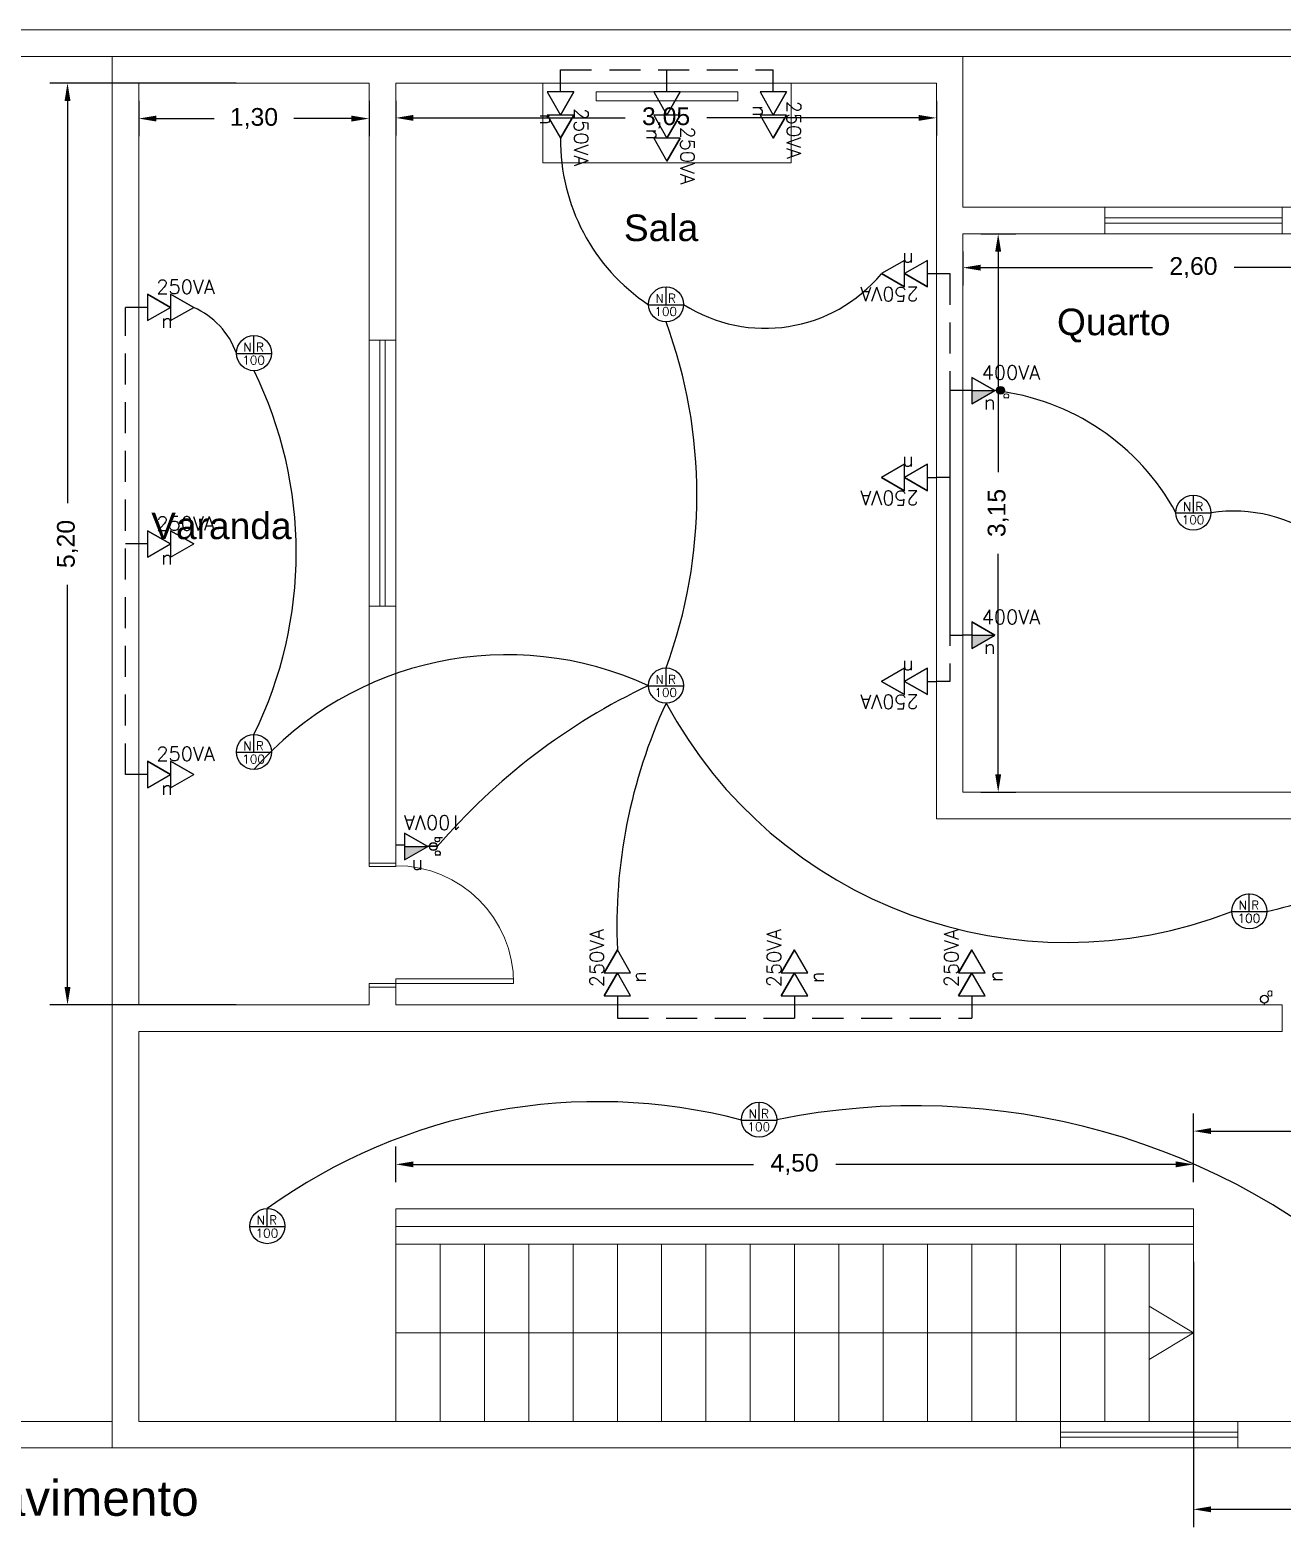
# Model space of a CAD drawing. Header units: millimetres. Extents: x -5 to 184, y -24 to 24.
# Drawn here: x 1.64 to 8.7, y -0.45 to 8 of the extents above; entities that cross this region are included whole.
import ezdxf

# ---------------------------------------------------------------- set-up
doc = ezdxf.new("R2010")
doc.units = ezdxf.units.MM
doc.linetypes.add('HIDDEN', pattern=[0.375, 0.25, -0.125])
for name, color, linetype, lineweight in [('Cotas', 3, 'Continuous', 9), ('Cozinha', 252, 'Continuous', 20), ('Edificação', 251, 'Continuous', 20), ('Legenda', 231, 'Continuous', 25), ('Portas', 251, 'Continuous', 9)]:
    doc.layers.add(name, color=color, linetype=linetype, lineweight=lineweight)
for name, color, linetype in [('Eletroduto', 160, 'Continuous'), ('Pontos de iluminação', 50, 'Continuous'), ('Pontos de Tomadas', 10, 'Continuous'), ('TEXTO', 7, 'Continuous')]:
    doc.layers.add(name, color=color, linetype=linetype)
doc.styles.add('ROMANS', font='ROMANS.SHX')
doc.styles.get("Standard").update_dxf_attribs({"font": 'arial.ttf'})
doc.styles.add('TEXTO_NOMEQUADRO', font='arial.ttf')
doc.dimstyles.new('ISO-25', dxfattribs={"dimtxt": 0.1, "dimasz": 0.1, "dimexe": 0.1, "dimexo": 0.1, "dimgap": 0.1, "dimtad": 0, "dimzin": 1, "dimtxsty": 'Standard', "dimcen": 0.1, "dimadec": 0, "dimazin": 0, "dimtfac": 1, "dimtmove": 0, "dimatfit": 3, "dimfxl": 1, "dimarcsym": 0})

# ---------------------------------------------------------------- blocks, each defined once
blk = doc.blocks.new('*D37')
at = {"layer": 'Cotas', "color": 0, "lineweight": -2, "transparency": 16777216}
for p, q in [((2.25, 7.6), (2.25, 7.4)), ((3.55, 7.6), (3.55, 7.4)), ((2.35, 7.5), (2.675, 7.5)), ((3.45, 7.5), (3.125, 7.5))]:
    blk.add_line(p, q, dxfattribs=at)
at = {"layer": 'Cotas', "color": 0, "transparency": 16777216}
for points in [[(2.35, 7.5167), (2.35, 7.4833), (2.25, 7.5)], [(3.45, 7.5167), (3.45, 7.4833), (3.55, 7.5)]]:
    blk.add_solid(points, dxfattribs=at)
at = {"layer": 'Defpoints', "color": 0, "transparency": 16777216}
for p in [(2.25, 7.7), (3.55, 7.7), (3.55, 7.5)]:
    blk.add_point(p, dxfattribs=at)
at = {"layer": 'Cotas', "color": 0, "transparency": 16777216, "insert": (2.9, 7.5), "char_height": 0.1, "attachment_point": 5}
blk.add_mtext('1,30', dxfattribs=at)
blk = doc.blocks.new('*D38')
at = {"layer": 'Cotas', "color": 0, "lineweight": -2, "transparency": 16777216}
for p, q in [((3.7, 7.6), (3.7, 7.4038)), ((6.75, 7.6), (6.75, 7.4038)), ((3.8, 7.5038), (4.9948, 7.5038)), ((6.65, 7.5038), (5.4552, 7.5038))]:
    blk.add_line(p, q, dxfattribs=at)
at = {"layer": 'Cotas', "color": 0, "transparency": 16777216}
for points in [[(3.8, 7.5205), (3.8, 7.4872), (3.7, 7.5038)], [(6.65, 7.5205), (6.65, 7.4872), (6.75, 7.5038)]]:
    blk.add_solid(points, dxfattribs=at)
at = {"layer": 'Defpoints', "color": 0, "transparency": 16777216}
for p in [(3.7, 7.7), (6.75, 7.7), (6.75, 7.5038)]:
    blk.add_point(p, dxfattribs=at)
at = {"layer": 'Cotas', "color": 0, "transparency": 16777216, "insert": (5.225, 7.5038), "char_height": 0.1, "attachment_point": 5}
blk.add_mtext('3,05', dxfattribs=at)
blk = doc.blocks.new('*D39')
at = {"layer": 'Cotas', "color": 0, "lineweight": -2, "transparency": 16777216}
for p, q in [((6.9, 6.75), (6.9, 6.5589)), ((9.5, 6.75), (9.5, 6.5589)), ((7, 6.6589), (7.9694, 6.6589)), ((9.4, 6.6589), (8.4306, 6.6589))]:
    blk.add_line(p, q, dxfattribs=at)
at = {"layer": 'Cotas', "color": 0, "transparency": 16777216}
for points in [[(7, 6.6756), (7, 6.6423), (6.9, 6.6589)], [(9.4, 6.6756), (9.4, 6.6423), (9.5, 6.6589)]]:
    blk.add_solid(points, dxfattribs=at)
at = {"layer": 'Defpoints', "color": 0, "transparency": 16777216}
for p in [(6.9, 6.85), (9.5, 6.85), (9.5, 6.6589)]:
    blk.add_point(p, dxfattribs=at)
at = {"layer": 'Cotas', "color": 0, "transparency": 16777216, "insert": (8.2, 6.6589), "char_height": 0.1, "attachment_point": 5}
blk.add_mtext('2,60', dxfattribs=at)
blk = doc.blocks.new('*D46')
at = {"layer": 'Cotas', "color": 0, "lineweight": -2, "transparency": 16777216}
for p, q in [((8.2, 1.7), (8.2, 1.8878)), ((10.05, 1.7), (10.05, 1.8878)), ((8.3, 1.7878), (8.8995, 1.7878)), ((9.95, 1.7878), (9.3505, 1.7878))]:
    blk.add_line(p, q, dxfattribs=at)
at = {"layer": 'Cotas', "color": 0, "transparency": 16777216}
for points in [[(8.3, 1.8045), (8.3, 1.7712), (8.2, 1.7878)], [(9.95, 1.8045), (9.95, 1.7712), (10.05, 1.7878)]]:
    blk.add_solid(points, dxfattribs=at)
at = {"layer": 'Defpoints', "color": 0, "transparency": 16777216}
for p in [(8.2, 1.7878), (8.2, 1.6), (10.05, 1.6)]:
    blk.add_point(p, dxfattribs=at)
at = {"layer": 'Cotas', "color": 0, "transparency": 16777216, "insert": (9.125, 1.7878), "char_height": 0.1, "attachment_point": 5}
blk.add_mtext('1,85', dxfattribs=at)
blk = doc.blocks.new('*D47')
at = {"layer": 'Cotas', "color": 0, "lineweight": -2, "transparency": 16777216}
for p, q in [((7, 6.85), (7.1987, 6.85)), ((7.0987, 6.75), (7.0987, 5.5052)), ((7.0987, 3.8), (7.0987, 5.0448)), ((7, 3.7), (7.1987, 3.7))]:
    blk.add_line(p, q, dxfattribs=at)
at = {"layer": 'Cotas', "color": 0, "transparency": 16777216}
for points in [[(7.082, 6.75), (7.1153, 6.75), (7.0987, 6.85)], [(7.082, 3.8), (7.1153, 3.8), (7.0987, 3.7)]]:
    blk.add_solid(points, dxfattribs=at)
at = {"layer": 'Defpoints', "color": 0, "transparency": 16777216}
for p in [(6.9, 6.85), (6.9, 3.7), (7.0987, 3.7)]:
    blk.add_point(p, dxfattribs=at)
at = {"layer": 'Cotas', "color": 0, "transparency": 16777216, "insert": (7.0987, 5.275), "char_height": 0.1, "attachment_point": 5, "rotation": 90}
blk.add_mtext('3,15', dxfattribs=at)
blk = doc.blocks.new('*D61')
at = {"layer": 'Cotas', "color": 0, "lineweight": -2, "transparency": 16777216}
for p, q in [((3.7, 1.5), (3.7, 1.7)), ((8.2, 1.5), (8.2, 1.7)), ((3.8, 1.6), (5.7183, 1.6)), ((8.1, 1.6), (6.1817, 1.6))]:
    blk.add_line(p, q, dxfattribs=at)
at = {"layer": 'Cotas', "color": 0, "transparency": 16777216}
for points in [[(3.8, 1.6167), (3.8, 1.5833), (3.7, 1.6)], [(8.1, 1.6167), (8.1, 1.5833), (8.2, 1.6)]]:
    blk.add_solid(points, dxfattribs=at)
at = {"layer": 'Defpoints', "color": 0, "transparency": 16777216}
for p in [(3.7, 1.6), (3.7, 1.4), (8.2, 1.4)]:
    blk.add_point(p, dxfattribs=at)
at = {"layer": 'Cotas', "color": 0, "transparency": 16777216, "insert": (5.95, 1.6), "char_height": 0.1, "attachment_point": 5}
blk.add_mtext('4,50', dxfattribs=at)
blk = doc.blocks.new('*D67')
at = {"layer": 'Cotas', "color": 0, "lineweight": -2, "transparency": 16777216}
for p, q in [((2.8, 7.7), (1.7481, 7.7)), ((1.8481, 7.6), (1.8481, 5.3297)), ((1.8481, 2.6), (1.8481, 4.8703)), ((2.8, 2.5), (1.7481, 2.5))]:
    blk.add_line(p, q, dxfattribs=at)
at = {"layer": 'Cotas', "color": 0, "transparency": 16777216}
for points in [[(1.8315, 7.6), (1.8648, 7.6), (1.8481, 7.7)], [(1.8315, 2.6), (1.8648, 2.6), (1.8481, 2.5)]]:
    blk.add_solid(points, dxfattribs=at)
at = {"layer": 'Defpoints', "color": 0, "transparency": 16777216}
for p in [(2.9, 7.7), (1.8481, 2.5), (2.9, 2.5)]:
    blk.add_point(p, dxfattribs=at)
at = {"layer": 'Cotas', "color": 0, "transparency": 16777216, "insert": (1.8481, 5.1), "char_height": 0.1, "attachment_point": 5, "rotation": 90}
blk.add_mtext('5,20', dxfattribs=at)
blk = doc.blocks.new('*D73')
at = {"layer": 'Cotas', "color": 0, "lineweight": -2, "transparency": 16777216}
for p, q in [((8.2, 1.05), (8.2, -0.4462)), ((20.2, 1.05), (20.2, -0.4462)), ((8.3, -0.3462), (13.9362, -0.3462)), ((20.1, -0.3462), (14.4638, -0.3462))]:
    blk.add_line(p, q, dxfattribs=at)
at = {"layer": 'Cotas', "color": 0, "transparency": 16777216}
for points in [[(8.3, -0.3296), (8.3, -0.3629), (8.2, -0.3462)], [(20.1, -0.3296), (20.1, -0.3629), (20.2, -0.3462)]]:
    blk.add_solid(points, dxfattribs=at)
at = {"layer": 'Defpoints', "color": 0, "transparency": 16777216}
for p in [(8.2, 1.15), (20.2, 1.15), (20.2, -0.3462)]:
    blk.add_point(p, dxfattribs=at)
at = {"layer": 'Cotas', "color": 0, "transparency": 16777216, "insert": (14.2, -0.3462), "char_height": 0.1, "attachment_point": 5}
blk.add_mtext('12,00', dxfattribs=at)

msp = doc.modelspace()

# ---------------------------------------------------------------- hatches: boundary and pattern name
at = {"layer": 'Pontos de iluminação'}
h = msp.add_hatch(color=256, dxfattribs=at)
h.set_gradient(color1=(248, 215, 49), color2=(248, 215, 49), tint=1)
h.paths.add_polyline_path([(7.0901, 5.9665, 1), (7.1341, 5.9665, 1)])

# ---------------------------------------------------------------- linework, layer by layer
at = {"layer": 'Cozinha'}
for points in [[(4.53, 7.25), (5.93, 7.25), (5.93, 7.7), (4.53, 7.7)], [(4.83, 7.6), (5.63, 7.6), (5.63, 7.65), (4.83, 7.65)]]:
    msp.add_lwpolyline(points, close=True, dxfattribs=at)
at = {"layer": 'Edificação', "color": 252}
for p, q in [((2.1, 7.85), (0.15, 7.85)), ((26.85, 7.85), (6.9, 7.85)), ((0.15, 0.15), (2.1, 0.15))]:
    msp.add_line(p, q, dxfattribs=at)
at = {"layer": 'Edificação'}
for p, q in [((2.1, 7.85), (2.1, 0)), ((2.1, 7.85), (6.9, 7.85)), ((6.9, 7), (6.9, 7.85)), ((3.55, 7.7), (2.25, 7.7)), ((2.25, 7.7), (2.25, 2.5)), ((3.55, 7.7), (3.55, 3.3)), ((3.7, 7.7), (3.7, 3.3)), ((3.7, 7.7), (6.75, 7.7)), ((6.75, 7.7), (6.75, 3.55)), ((6.9, 7), (26.85, 7)), ((6.75, 6.85), (6.75, 6.85)), ((6.9, 3.7), (6.9, 6.85)), ((6.9, 6.85), (9.5, 6.85)), ((9.5, 3.7), (6.9, 3.7)), ((6.75, 3.55), (9.65, 3.55)), ((3.55, 2.6), (3.55, 2.5)), ((3.55, 2.6), (3.7, 2.6)), ((3.7, 2.6), (3.7, 2.5)), ((3.55, 2.5), (2.25, 2.5)), ((3.7, 2.5), (8.7, 2.5)), ((8.7, 2.5), (8.7, 2.35)), ((2.25, 2.35), (2.25, 0.15)), ((8.7, 2.35), (2.25, 2.35)), ((8.2, 1.35), (3.7, 1.35)), ((3.7, 1.15), (3.7, 1.35)), ((8.2, 0.15), (8.2, 1.35)), ((3.7, 1.25), (8.2, 1.25)), ((8.2, 1.15), (3.7, 1.15)), ((3.7, 1.15), (3.7, 0.15)), ((3.95, 1.15), (3.95, 0.15)), ((4.2, 1.15), (4.2, 0.15)), ((4.45, 1.15), (4.45, 0.15)), ((4.7, 1.15), (4.7, 0.15)), ((4.95, 1.15), (4.95, 0.15)), ((5.2, 1.15), (5.2, 0.15)), ((5.45, 1.15), (5.45, 0.15)), ((5.7, 1.15), (5.7, 0.15)), ((5.95, 1.15), (5.95, 0.15)), ((6.2, 1.15), (6.2, 0.15)), ((6.45, 1.15), (6.45, 0.15)), ((6.7, 1.15), (6.7, 0.15)), ((6.95, 1.15), (6.95, 0.15)), ((7.2, 1.15), (7.2, 0.15)), ((7.45, 1.15), (7.45, 0.15)), ((7.7, 1.15), (7.7, 0.15)), ((7.95, 1.15), (7.95, 0.15)), ((8.2, 0.65), (7.95, 0.8)), ((8.2, 0.65), (3.7, 0.65)), ((8.2, 0.65), (7.95, 0.5)), ((2.25, 0.15), (8.1, 0.15)), ((8.1, 0.15), (20.2, 0.15)), ((2.1, 0), (26.85, 0))]:
    msp.add_line(p, q, dxfattribs=at)
at = {"layer": 'Edificação', "color": 252}
msp.add_lwpolyline([(0, 0), (27, 0), (27, 8), (0, 8)], close=True, dxfattribs=at)
at = {"layer": 'Eletroduto', "linetype": 'HIDDEN', "ltscale": 0.7}
for p, q in [((4.63, 7.7), (4.63, 7.775)), ((4.63, 7.775), (5.83, 7.775)), ((5.23, 7.7), (5.23, 7.775)), ((5.83, 7.7), (5.83, 7.775)), ((6.825, 6.625), (6.825, 4.325)), ((2.175, 3.8), (2.175, 6.435)), ((6.825, 5.965), (6.825, 4.585)), ((5.95, 2.5), (5.95, 2.425)), ((4.95, 2.425), (6.95, 2.425))]:
    msp.add_line(p, q, dxfattribs=at)
at = {"layer": 'Eletroduto'}
for p, q in [((6.75, 6.625), (6.825, 6.625)), ((2.25, 6.435), (2.175, 6.435)), ((6.9, 5.965), (6.825, 5.965)), ((6.825, 5.475), (6.75, 5.475)), ((2.25, 5.1), (2.175, 5.1)), ((6.825, 4.585), (6.9, 4.585)), ((6.825, 4.325), (6.75, 4.325)), ((2.25, 3.8), (2.175, 3.8)), ((4.95, 2.5), (4.95, 2.425)), ((6.95, 2.5), (6.95, 2.425))]:
    msp.add_line(p, q, dxfattribs=at)
for centre, radius, start, end in [((5.7415, 7.3755), 1.1116, 179.25049, 236.36366), ((5.7839, 7.1692), 0.8524, 237.35537, 320.32298), ((2.3769, 6.0224), 0.4514, 19.96203, 66.07667), ((2.5716, 5.3765), 2.8273, 339.80596, 20.19404), ((0.8131, 5.052), 2.3255, 333.82108, 26.16506), ((6.9295, 4.6404), 1.3331, 28.49742, 83.51874), ((8.4238, 4.4346), 0.8511, 8.28288, 98.42476), ((4.3291, 2.5746), 1.9005, 65.21633, 138.75679), ((6.6593, 1.0537), 3.5915, 115.27063, 139.36018), ((7.9414, 2.9424), 2.9943, 155.11412, 182.53462), ((7.4858, 5.4196), 2.5675, 208.29831, 291.23734), ((8.1419, 5.1352), 2.161, 282.62499, 310.66386), ((4.8432, -1.2407), 3.1944, 75.35752, 125.79192), ((6.6321, -1.9835), 3.9141, 46.97554, 101.54014)]:
    msp.add_arc(centre, radius, start, end, dxfattribs=at)
at = {"layer": 'Legenda'}
for p, q in [((3.89, 3.3928), (3.88, 3.3928)), ((8.6, 2.51), (8.6, 2.5))]:
    msp.add_line(p, q, dxfattribs=at)
at = {"layer": 'Legenda', "color": 1}
msp.add_line((3.934, 3.3928), (3.89, 3.3928), dxfattribs=at)
for centre in [(3.912, 3.3928), (8.6, 2.532)]:
    msp.add_circle(centre, 0.022, dxfattribs=at)
at = {"layer": 'Pontos de iluminação'}
for p, q in [((5.225, 6.45), (5.225, 6.5511)), ((5.1258, 6.45), (5.3242, 6.45)), ((2.9001, 6.175), (2.9001, 6.2761)), ((2.8009, 6.175), (2.9994, 6.175)), ((7.0901, 5.9665), (7.0801, 5.9665)), ((8.2, 5.275), (8.2, 5.3761)), ((8.1008, 5.275), (8.2992, 5.275)), ((5.225, 4.3), (5.225, 4.4011)), ((5.1258, 4.3), (5.3242, 4.3)), ((2.9, 3.925), (2.9, 4.0261)), ((2.8008, 3.925), (2.9992, 3.925)), ((3.8901, 3.3943), (3.8801, 3.3943)), ((3.9341, 3.3943), (3.8901, 3.3943)), ((8.5151, 3.0265), (8.5151, 3.1276)), ((8.4158, 3.0265), (8.6143, 3.0265)), ((5.75, 1.85), (5.75, 1.9511)), ((5.6508, 1.85), (5.8492, 1.85)), ((2.975, 1.25), (2.975, 1.3511)), ((2.8758, 1.25), (3.0742, 1.25))]:
    msp.add_line(p, q, dxfattribs=at)
for centre, radius in [((5.2251, 6.4515), 0.099), ((2.9002, 6.1765), 0.099), ((7.1121, 5.9665), 0.022), ((8.2001, 5.2765), 0.099), ((5.2251, 4.3015), 0.099), ((2.9001, 3.9265), 0.099), ((3.9121, 3.3943), 0.022), ((8.5152, 3.0279), 0.099), ((5.7501, 1.8515), 0.099), ((2.9751, 1.2515), 0.099)]:
    msp.add_circle(centre, radius, dxfattribs=at)
at = {"layer": 'Pontos de Tomadas', "color": 1}
for p, q in [((4.63, 7.65), (4.63, 7.7)), ((5.23, 7.65), (5.23, 7.7)), ((5.83, 7.65), (5.83, 7.7)), ((4.705, 7.65), (4.555, 7.65)), ((4.555, 7.65), (4.63, 7.52)), ((4.705, 7.65), (4.63, 7.52)), ((4.63, 7.52), (4.705, 7.65)), ((4.63, 7.52), (4.705, 7.65)), ((5.305, 7.65), (5.155, 7.65)), ((5.155, 7.65), (5.23, 7.52)), ((5.305, 7.65), (5.23, 7.52)), ((5.23, 7.52), (5.305, 7.65)), ((5.23, 7.52), (5.305, 7.65)), ((5.905, 7.65), (5.755, 7.65)), ((5.755, 7.65), (5.83, 7.52)), ((5.905, 7.65), (5.83, 7.52)), ((5.83, 7.52), (5.905, 7.65)), ((5.83, 7.52), (5.905, 7.65)), ((4.705, 7.52), (4.555, 7.52)), ((4.555, 7.52), (4.63, 7.39)), ((4.705, 7.52), (4.63, 7.39)), ((4.63, 7.39), (4.705, 7.52)), ((4.63, 7.39), (4.705, 7.52)), ((5.305, 7.52), (5.155, 7.52)), ((5.155, 7.52), (5.23, 7.39)), ((5.305, 7.52), (5.23, 7.39)), ((5.23, 7.39), (5.305, 7.52)), ((5.23, 7.39), (5.305, 7.52)), ((5.905, 7.52), (5.755, 7.52)), ((5.755, 7.52), (5.83, 7.39)), ((5.905, 7.52), (5.83, 7.39)), ((5.83, 7.39), (5.905, 7.52)), ((5.83, 7.39), (5.905, 7.52)), ((5.305, 7.39), (5.155, 7.39)), ((5.155, 7.39), (5.23, 7.26)), ((5.305, 7.39), (5.23, 7.26)), ((5.23, 7.26), (5.305, 7.39)), ((5.23, 7.26), (5.305, 7.39)), ((6.57, 6.7), (6.44, 6.625)), ((6.7, 6.7), (6.57, 6.625)), ((6.57, 6.55), (6.57, 6.7)), ((6.7, 6.55), (6.7, 6.7)), ((6.57, 6.55), (6.44, 6.625)), ((6.44, 6.625), (6.57, 6.55)), ((6.44, 6.625), (6.57, 6.55)), ((6.7, 6.55), (6.57, 6.625)), ((6.57, 6.625), (6.7, 6.55)), ((6.57, 6.625), (6.7, 6.55)), ((6.7, 6.625), (6.75, 6.625)), ((2.3, 6.51), (2.43, 6.435)), ((2.43, 6.435), (2.3, 6.51)), ((2.3, 6.51), (2.3, 6.36)), ((2.43, 6.435), (2.3, 6.51)), ((2.3, 6.51), (2.43, 6.435)), ((2.43, 6.435), (2.3, 6.51)), ((2.3, 6.51), (2.3, 6.36)), ((2.43, 6.435), (2.3, 6.51)), ((2.43, 6.51), (2.56, 6.435)), ((2.56, 6.435), (2.43, 6.51)), ((2.43, 6.51), (2.43, 6.36)), ((2.56, 6.435), (2.43, 6.51)), ((2.43, 6.51), (2.56, 6.435)), ((2.56, 6.435), (2.43, 6.51)), ((2.43, 6.51), (2.43, 6.36)), ((2.56, 6.435), (2.43, 6.51)), ((2.3, 6.435), (2.25, 6.435)), ((2.3, 6.435), (2.25, 6.435)), ((2.3, 6.36), (2.43, 6.435)), ((2.3, 6.36), (2.43, 6.435)), ((2.43, 6.36), (2.56, 6.435)), ((2.43, 6.36), (2.56, 6.435)), ((6.95, 6.04), (7.08, 5.965)), ((7.08, 5.965), (6.95, 6.04)), ((6.95, 6.04), (6.95, 5.89)), ((7.08, 5.965), (6.95, 6.04)), ((6.95, 5.965), (6.9, 5.965)), ((6.95, 5.965), (7.08, 5.965)), ((6.95, 5.89), (7.08, 5.965)), ((6.57, 5.55), (6.44, 5.475)), ((6.7, 5.55), (6.57, 5.475)), ((6.57, 5.4), (6.57, 5.55)), ((6.7, 5.4), (6.7, 5.55)), ((6.57, 5.4), (6.44, 5.475)), ((6.44, 5.475), (6.57, 5.4)), ((6.44, 5.475), (6.57, 5.4)), ((6.7, 5.4), (6.57, 5.475)), ((6.57, 5.475), (6.7, 5.4)), ((6.57, 5.475), (6.7, 5.4)), ((6.7, 5.475), (6.75, 5.475)), ((2.3, 5.175), (2.43, 5.1)), ((2.43, 5.1), (2.3, 5.175)), ((2.3, 5.175), (2.3, 5.025)), ((2.43, 5.1), (2.3, 5.175)), ((2.3, 5.175), (2.43, 5.1)), ((2.43, 5.1), (2.3, 5.175)), ((2.3, 5.175), (2.3, 5.025)), ((2.43, 5.1), (2.3, 5.175)), ((2.43, 5.175), (2.56, 5.1)), ((2.56, 5.1), (2.43, 5.175)), ((2.43, 5.175), (2.43, 5.025)), ((2.56, 5.1), (2.43, 5.175)), ((2.43, 5.175), (2.56, 5.1)), ((2.56, 5.1), (2.43, 5.175)), ((2.43, 5.175), (2.43, 5.025)), ((2.56, 5.1), (2.43, 5.175)), ((2.3, 5.1), (2.25, 5.1)), ((2.3, 5.1), (2.25, 5.1)), ((2.3, 5.025), (2.43, 5.1)), ((2.3, 5.025), (2.43, 5.1)), ((2.43, 5.025), (2.56, 5.1)), ((2.43, 5.025), (2.56, 5.1)), ((6.95, 4.66), (7.08, 4.585)), ((7.08, 4.585), (6.95, 4.66)), ((6.95, 4.66), (6.95, 4.51)), ((7.08, 4.585), (6.95, 4.66)), ((6.95, 4.585), (6.9, 4.585)), ((6.95, 4.585), (7.08, 4.585)), ((6.95, 4.51), (7.08, 4.585)), ((6.57, 4.4), (6.44, 4.325)), ((6.7, 4.4), (6.57, 4.325)), ((6.57, 4.25), (6.57, 4.4)), ((6.7, 4.25), (6.7, 4.4)), ((6.57, 4.25), (6.44, 4.325)), ((6.44, 4.325), (6.57, 4.25)), ((6.44, 4.325), (6.57, 4.25)), ((6.7, 4.25), (6.57, 4.325)), ((6.57, 4.325), (6.7, 4.25)), ((6.57, 4.325), (6.7, 4.25)), ((6.7, 4.325), (6.75, 4.325)), ((2.3, 3.875), (2.43, 3.8)), ((2.43, 3.8), (2.3, 3.875)), ((2.3, 3.875), (2.3, 3.725)), ((2.43, 3.8), (2.3, 3.875)), ((2.3, 3.875), (2.43, 3.8)), ((2.43, 3.8), (2.3, 3.875)), ((2.3, 3.875), (2.3, 3.725)), ((2.43, 3.8), (2.3, 3.875)), ((2.43, 3.875), (2.56, 3.8)), ((2.56, 3.8), (2.43, 3.875)), ((2.43, 3.875), (2.43, 3.725)), ((2.56, 3.8), (2.43, 3.875)), ((2.43, 3.875), (2.56, 3.8)), ((2.56, 3.8), (2.43, 3.875)), ((2.43, 3.875), (2.43, 3.725)), ((2.56, 3.8), (2.43, 3.875)), ((2.3, 3.8), (2.25, 3.8)), ((2.3, 3.8), (2.25, 3.8)), ((2.3, 3.725), (2.43, 3.8)), ((2.3, 3.725), (2.43, 3.8)), ((2.43, 3.725), (2.56, 3.8)), ((2.43, 3.725), (2.56, 3.8)), ((3.75, 3.4678), (3.88, 3.3928)), ((3.88, 3.3928), (3.75, 3.4678)), ((3.75, 3.4678), (3.75, 3.3178)), ((3.88, 3.3928), (3.75, 3.4678)), ((3.75, 3.4), (3.7, 3.4)), ((3.75, 3.3928), (3.88, 3.3928)), ((3.75, 3.3178), (3.88, 3.3928)), ((4.875, 2.68), (4.95, 2.81)), ((4.95, 2.81), (4.875, 2.68)), ((4.95, 2.81), (4.875, 2.68)), ((5.025, 2.68), (4.95, 2.81)), ((5.875, 2.68), (5.95, 2.81)), ((5.95, 2.81), (5.875, 2.68)), ((5.95, 2.81), (5.875, 2.68)), ((6.025, 2.68), (5.95, 2.81)), ((6.875, 2.68), (6.95, 2.81)), ((6.95, 2.81), (6.875, 2.68)), ((6.95, 2.81), (6.875, 2.68)), ((7.025, 2.68), (6.95, 2.81)), ((4.875, 2.55), (4.95, 2.68)), ((4.95, 2.68), (4.875, 2.55)), ((4.95, 2.68), (4.875, 2.55)), ((4.875, 2.68), (5.025, 2.68)), ((5.025, 2.55), (4.95, 2.68)), ((5.875, 2.55), (5.95, 2.68)), ((5.95, 2.68), (5.875, 2.55)), ((5.95, 2.68), (5.875, 2.55)), ((5.875, 2.68), (6.025, 2.68)), ((6.025, 2.55), (5.95, 2.68)), ((6.875, 2.55), (6.95, 2.68)), ((6.95, 2.68), (6.875, 2.55)), ((6.95, 2.68), (6.875, 2.55)), ((6.875, 2.68), (7.025, 2.68)), ((7.025, 2.55), (6.95, 2.68)), ((4.875, 2.55), (5.025, 2.55)), ((4.95, 2.55), (4.95, 2.5)), ((5.875, 2.55), (6.025, 2.55)), ((5.95, 2.55), (5.95, 2.5)), ((6.875, 2.55), (7.025, 2.55)), ((6.95, 2.55), (6.95, 2.5))]:
    msp.add_line(p, q, dxfattribs=at)
for points in [[(6.95, 5.965), (6.95, 5.89), (7.08, 5.965)], [(6.95, 4.585), (6.95, 4.51), (7.08, 4.585)], [(3.75, 3.3928), (3.75, 3.3178), (3.88, 3.3928)]]:
    msp.add_solid(points, dxfattribs=at)
at = {"layer": 'Portas'}
for p, q in [((7.7, 6.94), (8.7, 6.94)), ((7.7, 6.91), (8.7, 6.91)), ((3.61, 6.25), (3.61, 4.75)), ((3.64, 6.25), (3.64, 4.75)), ((8.45, 0.09), (7.45, 0.09)), ((8.45, 0.06), (7.45, 0.06))]:
    msp.add_line(p, q, dxfattribs=at)
for points in [[(7.7, 6.85), (8.7, 6.85), (8.7, 7), (7.7, 7)], [(3.55, 6.25), (3.55, 4.75), (3.7, 4.75), (3.7, 6.25)], [(3.7, 3.28), (3.55, 3.28), (3.55, 3.3), (3.7, 3.3)], [(3.7, 2.6), (3.55, 2.6), (3.55, 2.62), (3.7, 2.62)], [(3.7, 2.62), (3.7, 2.6463), (4.365, 2.6463), (4.365, 2.62)], [(8.45, 0.15), (7.45, 0.15), (7.45, 0), (8.45, 0)]]:
    msp.add_lwpolyline(points, close=True, dxfattribs=at)
msp.add_arc((3.7, 2.62), 0.665, 360, 90, dxfattribs=at)

# ---------------------------------------------------------------- texts
at = {"layer": 'Legenda', "color": 1, "style": 'ROMANS'}
for s, p in [('b', (3.92, 3.45)), ('a', (3.9221, 3.3733))]:
    msp.add_text(s, height=0.044, rotation=270, dxfattribs=at).set_placement(p)
msp.add_text('a', height=0.044, dxfattribs=at).set_placement((8.6133, 2.5495))
at = {"layer": 'Pontos de iluminação', "style": 'ROMANS'}
for s, p in [('a', (7.1296, 5.9531)), ('b', (3.9201, 3.4515)), ('a', (3.9222, 3.3748))]:
    msp.add_text(s, height=0.044, rotation=270, dxfattribs=at).set_placement(p)
for tag, p, s, flags in [('N', (5.1656, 6.4607), '', 4), ('100', (5.1593, 6.3868), '100', 13), ('N', (2.8408, 6.1857), '', 4), ('100', (2.8344, 6.1118), '100', 13), ('N', (8.1406, 5.2857), '', 4), ('100', (8.1343, 5.2118), '100', 13), ('N', (5.1656, 4.3107), '', 4), ('100', (5.1593, 4.2368), '100', 13), ('N', (2.8406, 3.9357), '', 4), ('100', (2.8343, 3.8618), '100', 13), ('N', (8.4557, 3.0371), '', 4), ('100', (8.4494, 2.9633), '100', 13), ('N', (5.6906, 1.8607), '', 4), ('100', (5.6843, 1.7868), '100', 13), ('N', (2.9156, 1.2607), '', 4), ('100', (2.9093, 1.1868), '100', 13)]:
    msp.add_attdef(tag, p, s, height=0.0495, dxfattribs=dict(at, flags=flags))
for p in [(5.2359, 6.4612), (2.9111, 6.1862), (8.2109, 5.2862), (5.2359, 4.3112), (2.9109, 3.9362), (8.526, 3.0377), (5.7609, 1.8612), (2.9859, 1.2612)]:
    msp.add_attdef('R', p, '', height=0.0495, dxfattribs=at)
at = {"layer": 'Pontos de Tomadas', "color": 1, "style": 'ROMANS'}
for s, rotation, p in [('250VA', 270, (4.7058, 7.5592)), ('n', 270, (5.7143, 7.5738)), ('250VA', 270, (5.9058, 7.6004)), ('n', 270, (4.5143, 7.5274)), ('250VA', 270, (5.3058, 7.455)), ('n', 270, (5.1143, 7.4428)), ('n', 180, (6.6238, 6.7407)), ('250VA', 360, (2.3496, 6.5108)), ('250VA', 360, (2.3496, 6.5108)), ('250VA', 180, (6.6504, 6.5492)), ('n', 360, (2.3762, 6.3193)), ('n', 360, (2.3762, 6.3193)), ('n', 180, (6.6238, 5.5907)), ('250VA', 180, (6.6504, 5.3992)), ('250VA', 360, (2.3496, 5.1758)), ('250VA', 360, (2.3496, 5.1758)), ('n', 360, (2.3762, 4.9843)), ('n', 360, (2.3762, 4.9843)), ('n', 180, (6.6238, 4.4407)), ('250VA', 180, (6.6504, 4.2492)), ('250VA', 360, (2.3496, 3.8758)), ('250VA', 360, (2.3496, 3.8758)), ('n', 360, (2.3762, 3.6843)), ('n', 360, (2.3762, 3.6843)), ('100VA', 180, (4.0767, 3.5676)), ('n', 180, (3.8555, 3.3153)), ('250VA', 90, (4.8742, 2.5996)), ('250VA', 90, (5.8742, 2.5996)), ('250VA', 90, (6.8742, 2.5996)), ('n', 90, (5.1113, 2.6262)), ('n', 90, (6.1158, 2.624)), ('n', 90, (7.1232, 2.6293))]:
    msp.add_text(s, height=0.08, rotation=rotation, dxfattribs=at).set_placement(p)
for s, p in [('400VA', (7.0057, 6.0278)), ('n', (7.0179, 5.8596)), ('400VA', (7.0057, 4.6478)), ('n', (7.0179, 4.4796))]:
    msp.add_text(s, height=0.08, dxfattribs=at).set_placement(p)
at = {"layer": 'TEXTO', "attachment_point": 1, "style": 'TEXTO_NOMEQUADRO'}
for s, insert, char_height, width in [('{\\C252;Sala}', (4.987, 6.9587), 0.15, 0.67308), ('{\\C252;Quarto}', (7.4303, 6.4279), 0.15, 0.67308), ('{\\C252;Varanda}', (2.3202, 5.2773), 0.15, 0.67308), ('1%%D, 2°e 3%%D Pavimento', (0.0014, -0.1828), 0.2, 2.870159)]:
    msp.add_mtext(s, dxfattribs=dict(at, insert=insert, char_height=char_height, width=width))

# ---------------------------------------------------------------- dimensions: what is measured, and where the dimension line sits
at = {"layer": 'Cotas'}
for base, p1, p2, picture, middle in [((1.8481, 2.5), (2.9, 7.7), (2.9, 2.5), '*D67', (1.8481, 5.1)), ((7.0987, 3.7), (6.9, 6.85), (6.9, 3.7), '*D47', (7.0987, 5.275))]:
    dim = msp.add_linear_dim(base=base, p1=p1, p2=p2, angle=90, dimstyle='ISO-25', dxfattribs=at)
    dim.commit()
    dim.dimension.update_dxf_attribs({"geometry": picture, "text_midpoint": middle})
for base, p1, p2, picture, middle in [((3.55, 7.5), (2.25, 7.7), (3.55, 7.7), '*D37', (2.9, 7.5)), ((6.75, 7.5038), (3.7, 7.7), (6.75, 7.7), '*D38', (5.225, 7.5038)), ((9.5, 6.6589), (6.9, 6.85), (9.5, 6.85), '*D39', (8.2, 6.6589)), ((8.2, 1.7878), (10.05, 1.6), (8.2, 1.6), '*D46', (9.125, 1.7878)), ((3.7, 1.6), (8.2, 1.4), (3.7, 1.4), '*D61', (5.95, 1.6)), ((20.2, -0.3462), (8.2, 1.15), (20.2, 1.15), '*D73', (14.2, -0.3462))]:
    dim = msp.add_linear_dim(base=base, p1=p1, p2=p2, dimstyle='ISO-25', dxfattribs=at)
    dim.commit()
    dim.dimension.update_dxf_attribs({"geometry": picture, "text_midpoint": middle})

doc.saveas('drawing.dxf')
